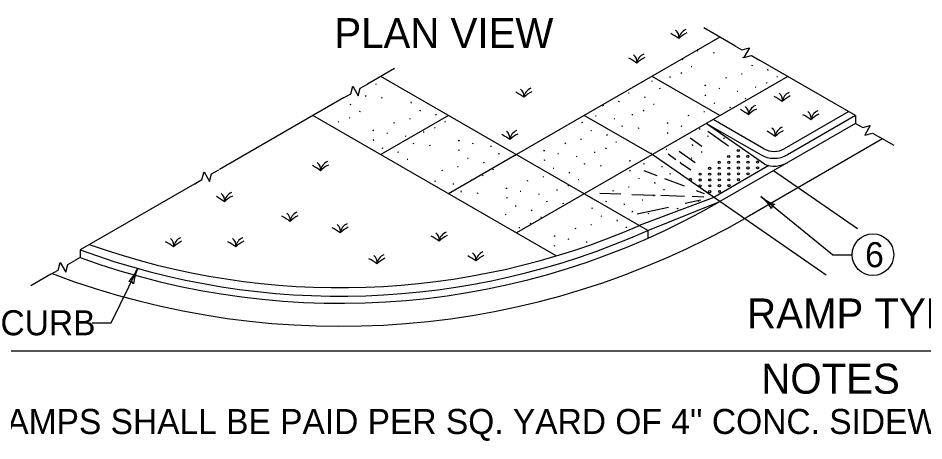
# Model space of a CAD drawing. Extents: x 1000 to 1107, y 1000 to 1121.
# Drawn here: x 1007.41 to 1014.64, y 1007.23 to 1010.61 of the extents above; entities that cross this region are included whole.
import ezdxf

# ---------------------------------------------------------------- set-up
doc = ezdxf.new("R2010")
doc.units = 0
doc.layers.add('Level 1', color=7, linetype='Continuous')
doc.layers.add('Level 2', color=7, linetype='Continuous')

msp = doc.modelspace()

# ---------------------------------------------------------------- linework, layer by layer
at = {"layer": 'Level 1'}
for p, q in [((1013.133, 1010.3899), (1012.8857, 1010.5328)), ((1013.0147, 1010.4583), (1011.3908, 1009.5208)), ((1012.8396, 1010.3446), (1012.8364, 1010.3528)), ((1012.7184, 1010.2749), (1012.7153, 1010.2831)), ((1012.9696, 1010.3289), (1012.9664, 1010.3371)), ((1013.2024, 1010.2919), (1013.1993, 1010.3001)), ((1014.0973, 1009.8333), (1013.3248, 1010.2791)), ((1010.418, 1010.2091), (1010.2023, 1010.0846)), ((1012.7857, 1010.2258), (1012.792, 1010.2246)), ((1013.2678, 1010.2343), (1013.274, 1010.2331)), ((1013.4009, 1010.194), (1013.3978, 1010.2022)), ((1012.439, 1008.9157), (1010.3083, 1010.1458)), ((1013.5559, 1010.1458), (1011.9322, 1009.2083)), ((1013.0147, 1009.8333), (1012.4734, 1010.1458)), ((1012.6138, 1010.1431), (1012.62, 1010.1418)), ((1012.7038, 1010.1773), (1012.7102, 1010.1723)), ((1013.0681, 1010.1287), (1013.0649, 1010.1368)), ((1013.1868, 1010.1669), (1013.193, 1010.1657)), ((1013.4682, 1010.1449), (1013.4745, 1010.1437)), ((1010.2655, 1010.0851), (1010.2718, 1010.0838)), ((1010.3588, 1010.1166), (1010.3589, 1010.1165)), ((1010.3589, 1010.1165), (1010.3591, 1010.1164)), ((1010.3591, 1010.1164), (1010.3618, 1010.1143)), ((1012.4688, 1010.1097), (1012.4751, 1010.1084)), ((1012.8922, 1010.0748), (1012.8984, 1010.0735)), ((1012.8961, 1010.0758), (1012.9024, 1010.0746)), ((1013.2963, 1010.0622), (1013.3025, 1010.0609)), ((1013.3863, 1010.0964), (1013.3926, 1010.0913)), ((1010.1905, 1009.9858), (1010.1874, 1009.9939)), ((1012.2845, 1010.0145), (1012.2908, 1010.0133)), ((1012.5388, 1010.0438), (1012.5357, 1010.052)), ((1012.6688, 1010.0281), (1012.6657, 1010.0363)), ((1012.9017, 1009.9911), (1012.8985, 1009.9993)), ((1013.0051, 1010.051), (1013.0114, 1010.0498)), ((1013.1513, 1010.0288), (1013.1576, 1010.0275)), ((1010.0106, 1009.9737), (1009.0225, 1009.4032)), ((1010.0693, 1009.9161), (1010.0662, 1009.9243)), ((1010.3205, 1009.9701), (1010.3173, 1009.9783)), ((1010.5534, 1009.9331), (1010.5503, 1009.9413)), ((1012.0848, 1009.9088), (1012.0817, 1009.9169)), ((1012.2035, 1009.9471), (1012.2098, 1009.9458)), ((1012.4176, 1009.9741), (1012.4144, 1009.9823)), ((1012.4849, 1009.9251), (1012.4912, 1009.9238)), ((1012.967, 1009.9336), (1012.9733, 1009.9323)), ((1013.2213, 1009.9628), (1013.2182, 1009.971)), ((1010.1367, 1009.8671), (1010.1429, 1009.8658)), ((1010.6187, 1009.8756), (1010.625, 1009.8743)), ((1010.7518, 1009.8352), (1010.7487, 1009.8433)), ((1012.313, 1009.8423), (1012.3193, 1009.8411)), ((1012.4031, 1009.8765), (1012.4093, 1009.8715)), ((1012.8859, 1009.8662), (1012.8923, 1009.8649)), ((1013.1001, 1009.8932), (1013.0969, 1009.9013)), ((1014.0431, 1009.8645), (1013.5269, 1009.5665)), ((1011.7091, 1008.7121), (1009.7671, 1009.8333)), ((1009.9647, 1009.7843), (1009.971, 1009.783)), ((1010.0548, 1009.8185), (1010.0611, 1009.8135)), ((1010.8496, 1009.8333), (1010.3083, 1009.5208)), ((1010.419, 1009.7698), (1010.4159, 1009.778)), ((1010.5377, 1009.8082), (1010.544, 1009.8069)), ((1010.8192, 1009.7861), (1010.8254, 1009.7848)), ((1011.9184, 1009.7713), (1011.9153, 1009.7794)), ((1012.4734, 1009.5208), (1011.9322, 1009.8333)), ((1012.0218, 1009.8312), (1012.0281, 1009.8299)), ((1012.168, 1009.8088), (1012.1743, 1009.8076)), ((1012.5914, 1009.7739), (1012.5977, 1009.7727)), ((1012.5953, 1009.775), (1012.6016, 1009.7738)), ((1012.7673, 1009.8278), (1012.7642, 1009.836)), ((1013.3403, 1009.5203), (1012.9064, 1009.7708)), ((1013.3699, 1009.4438), (1012.9064, 1009.7708)), ((1013.3665, 1009.5677), (1012.9606, 1009.802)), ((1014.0972, 1009.7708), (1013.0147, 1009.1458)), ((1014.0972, 1009.8333), (1013.5544, 1009.5199)), ((1014.0972, 1009.8333), (1014.0972, 1009.7708)), ((1010.2431, 1009.7159), (1010.2494, 1009.7147)), ((1010.2471, 1009.717), (1010.2533, 1009.7158)), ((1010.6472, 1009.7033), (1010.6535, 1009.7021)), ((1010.7373, 1009.7376), (1010.7436, 1009.7326)), ((1011.9837, 1009.7138), (1011.99, 1009.7125)), ((1012.238, 1009.743), (1012.2348, 1009.7512)), ((1012.368, 1009.7273), (1012.3648, 1009.7355)), ((1012.6008, 1009.6903), (1012.5978, 1009.6985)), ((1012.7043, 1009.7503), (1012.7106, 1009.749)), ((1012.8505, 1009.7279), (1012.8568, 1009.7267)), ((1013.0824, 1009.5888), (1012.9174, 1009.7052)), ((1010.2526, 1009.6323), (1010.2495, 1009.6405)), ((1010.3561, 1009.6923), (1010.3623, 1009.691)), ((1010.5023, 1009.6699), (1010.5085, 1009.6687)), ((1010.9256, 1009.635), (1010.9319, 1009.6338)), ((1010.9296, 1009.6361), (1010.9358, 1009.6348)), ((1011.9027, 1009.6463), (1011.909, 1009.6451)), ((1012.1168, 1009.6733), (1012.1137, 1009.6815)), ((1012.1841, 1009.6243), (1012.1904, 1009.623)), ((1012.6662, 1009.6328), (1012.6724, 1009.6315)), ((1012.6662, 1009.6328), (1012.6724, 1009.6315)), ((1012.8708, 1009.5861), (1012.7762, 1009.6528)), ((1012.9205, 1009.6621), (1012.9173, 1009.6703)), ((1013.0505, 1009.6464), (1013.0473, 1009.6546)), ((1014.3137, 1009.6458), (1013.2312, 1009.0208)), ((1014.4044, 1009.5933), (1014.289, 1009.66)), ((1010.3179, 1009.5748), (1010.3242, 1009.5735)), ((1010.5723, 1009.6041), (1010.5691, 1009.6123)), ((1010.7023, 1009.5883), (1010.6991, 1009.5965)), ((1010.9351, 1009.5514), (1010.932, 1009.5596)), ((1011.0386, 1009.6113), (1011.0448, 1009.61)), ((1011.1848, 1009.589), (1011.191, 1009.5878)), ((1011.6081, 1009.5541), (1011.6144, 1009.5528)), ((1011.6121, 1009.5552), (1011.6183, 1009.5539)), ((1011.784, 1009.608), (1011.7808, 1009.6162)), ((1012.1023, 1009.5758), (1012.1086, 1009.5708)), ((1012.5852, 1009.5654), (1012.5914, 1009.5641)), ((1012.7993, 1009.5924), (1012.7962, 1009.6006)), ((1010.4511, 1009.5343), (1010.4479, 1009.5425)), ((1010.5183, 1009.4853), (1010.5247, 1009.4841)), ((1011.3908, 1009.5208), (1010.8496, 1009.2083)), ((1011.0004, 1009.4938), (1011.0067, 1009.4926)), ((1011.2548, 1009.5232), (1011.2516, 1009.5313)), ((1011.3847, 1009.5074), (1011.3816, 1009.5156)), ((1011.6176, 1009.4705), (1011.6144, 1009.4787)), ((1011.7211, 1009.5303), (1011.7273, 1009.5291)), ((1011.8673, 1009.5081), (1011.8735, 1009.5068)), ((1012.0122, 1009.5415), (1012.0184, 1009.5403)), ((1012.4665, 1009.5271), (1012.4633, 1009.5353)), ((1013.0147, 1009.1458), (1012.4734, 1009.5208)), ((1012.6641, 1009.4791), (1012.6015, 1009.5233)), ((1012.8186, 1009.4547), (1012.689, 1009.5462)), ((1012.7848, 1009.4948), (1012.7911, 1009.4898)), ((1012.8666, 1009.5433), (1012.8729, 1009.5421)), ((1010.9194, 1009.4264), (1010.9257, 1009.4252)), ((1011.1335, 1009.4534), (1011.1304, 1009.4616)), ((1011.2008, 1009.4044), (1011.2071, 1009.4032)), ((1011.6829, 1009.4129), (1011.6892, 1009.4117)), ((1011.9373, 1009.4423), (1011.9341, 1009.4504)), ((1012.0672, 1009.4265), (1012.0641, 1009.4347)), ((1012.2906, 1009.4732), (1012.2968, 1009.4719)), ((1012.2945, 1009.4743), (1012.3008, 1009.473)), ((1012.4036, 1009.4494), (1012.4098, 1009.4482)), ((1012.5498, 1009.4272), (1012.556, 1009.4259)), ((1012.6947, 1009.4606), (1012.7009, 1009.4593)), ((1012.7822, 1009.3958), (1012.7005, 1009.4534)), ((1013.4048, 1009.4336), (1012.9655, 1009.1798)), ((1010.6302, 1009.335), (1010.6351, 1009.334)), ((1010.8008, 1009.3882), (1010.7976, 1009.3963)), ((1011.119, 1009.3559), (1011.1253, 1009.3508)), ((1011.6019, 1009.3455), (1011.6082, 1009.3443)), ((1011.816, 1009.3725), (1011.8129, 1009.3807)), ((1012.3001, 1009.3896), (1012.2969, 1009.3978)), ((1012.3654, 1009.332), (1012.3717, 1009.3308)), ((1012.5151, 1009.3503), (1012.4095, 1009.3903)), ((1012.6198, 1009.3613), (1012.6166, 1009.3695)), ((1008.8238, 1009.2886), (1007.909, 1008.7604)), ((1010.7378, 1009.3105), (1010.7441, 1009.3093)), ((1010.8839, 1009.2883), (1010.8903, 1009.2869)), ((1011.0289, 1009.3217), (1011.0352, 1009.3204)), ((1011.4833, 1009.3073), (1011.4801, 1009.3153)), ((1011.8015, 1009.2749), (1011.8078, 1009.2699)), ((1011.8833, 1009.3235), (1011.8896, 1009.3223)), ((1012.2844, 1009.2646), (1012.2907, 1009.2633)), ((1012.4985, 1009.2916), (1012.4954, 1009.2998)), ((1012.7323, 1009.2681), (1012.574, 1009.328)), ((1010.9539, 1009.2223), (1010.9508, 1009.2305)), ((1011.0839, 1009.2067), (1011.0808, 1009.2148)), ((1011.3073, 1009.2533), (1011.3136, 1009.252)), ((1011.3113, 1009.2543), (1011.3175, 1009.2531)), ((1011.9322, 1009.2083), (1011.3908, 1008.8958)), ((1011.4203, 1009.2296), (1011.4266, 1009.2283)), ((1011.5664, 1009.2073), (1011.5728, 1009.206)), ((1011.7114, 1009.2408), (1011.7177, 1009.2395)), ((1012.2234, 1009.2038), (1012.0572, 1009.2092)), ((1012.1658, 1009.2263), (1012.1626, 1009.2344)), ((1012.4988, 1009.1949), (1012.312, 1009.2009)), ((1012.484, 1009.194), (1012.4903, 1009.189)), ((1012.7316, 1009.1873), (1012.5433, 1009.1934)), ((1012.5658, 1009.2426), (1012.5721, 1009.2413)), ((1012.8908, 1009.2081), (1012.8288, 1009.2316)), ((1011.3168, 1009.1697), (1011.3137, 1009.1778)), ((1011.6364, 1009.1414), (1011.6333, 1009.1496)), ((1011.7664, 1009.1258), (1011.7633, 1009.1339)), ((1011.9898, 1009.1723), (1011.9961, 1009.1711)), ((1011.9938, 1009.1734), (1012, 1009.1722)), ((1012.1028, 1009.1487), (1012.1091, 1009.1474)), ((1012.2489, 1009.1263), (1012.2553, 1009.1251)), ((1012.9655, 1009.1798), (1012.3718, 1008.9544)), ((1012.3939, 1009.1598), (1012.4002, 1009.1586)), ((1012.439, 1008.9157), (1013.0147, 1009.1458)), ((1012.8634, 1009.1572), (1012.7382, 1009.1294)), ((1012.8857, 1009.1824), (1012.7943, 1009.1853)), ((1012.8482, 1009.1453), (1012.8451, 1009.1535)), ((1012.9669, 1009.1837), (1012.9703, 1009.183)), ((1012.9669, 1009.1837), (1012.9703, 1009.183)), ((1011.3011, 1009.0448), (1011.3074, 1009.0435)), ((1011.3821, 1009.1122), (1011.3884, 1009.1109)), ((1011.5153, 1009.0718), (1011.5121, 1009.0799)), ((1011.9993, 1009.0888), (1011.9962, 1009.0969)), ((1012.3189, 1009.0605), (1012.3158, 1009.0687)), ((1012.6048, 1009.0998), (1012.3546, 1009.0443)), ((1012.4489, 1009.0448), (1012.4458, 1009.053)), ((1012.6723, 1009.0914), (1012.6786, 1009.0902)), ((1012.6763, 1009.0925), (1012.6825, 1009.0913)), ((1011.5007, 1008.9742), (1011.507, 1008.9692)), ((1011.5826, 1009.0228), (1011.5888, 1009.0214)), ((1012.0646, 1009.0313), (1012.0709, 1009.03)), ((1012.1978, 1008.9908), (1012.1946, 1008.999)), ((1011.4106, 1008.9399), (1011.4169, 1008.9387)), ((1011.8649, 1008.9255), (1011.8618, 1008.9337)), ((1011.9836, 1008.9638), (1011.9899, 1008.9626)), ((1012.2651, 1008.9418), (1012.2713, 1008.9405)), ((1012.439, 1008.9157), (1012.439, 1008.8531)), ((1011.689, 1008.8716), (1011.6953, 1008.8703)), ((1011.693, 1008.8727), (1011.6993, 1008.8714)), ((1011.802, 1008.8479), (1011.8083, 1008.8466)), ((1012.1832, 1008.8933), (1012.1835, 1008.893)), ((1007.909, 1008.7605), (1007.909, 1008.6996)), ((1011.6985, 1008.788), (1011.6953, 1008.7962)), ((1011.9482, 1008.8256), (1011.9544, 1008.8243)), ((1007.909, 1008.6996), (1007.8679, 1008.6758)), ((1013.9145, 1008.7218), (1014.07, 1008.7218)), ((1007.6762, 1008.5649), (1007.5147, 1008.4717)), ((1007, 1007.9546), (1023.2128, 1007.9546))]:
    msp.add_line(p, q, dxfattribs=at)
for points in [[(1013.133, 1010.3899), (1013.1905, 1010.3567), (1013.2511, 1010.3729), (1013.2068, 1010.2961), (1013.2673, 1010.3123), (1013.3248, 1010.2792)], [(1010.0106, 1009.9737), (1010.0681, 1010.0068), (1010.0843, 1010.0675), (1010.1288, 1009.9907), (1010.1449, 1010.0513), (1010.2023, 1010.0846)], [(1014.0972, 1009.7708), (1014.1547, 1009.7375), (1014.2153, 1009.7538), (1014.1709, 1009.6769), (1014.2315, 1009.6932), (1014.289, 1009.66)], [(1008.8238, 1009.2886), (1008.8813, 1009.3218), (1008.8976, 1009.3824), (1008.942, 1009.3056), (1008.9582, 1009.3663), (1009.0156, 1009.3995)], [(1007.6762, 1008.5649), (1007.7337, 1008.5981), (1007.7499, 1008.6588), (1007.7943, 1008.5819), (1007.8105, 1008.6426), (1007.8679, 1008.6758)]]:
    msp.add_lwpolyline(points, dxfattribs=at)
for centre, radius in [((1013.1613, 1009.5533), 0.00845), ((1013.0852, 1009.5062), 0.00845), ((1013.1617, 1009.5068), 0.00845), ((1013.2383, 1009.5075), 0.00845), ((1012.9328, 1009.4118), 0.00845), ((1013.0091, 1009.459), 0.00845), ((1013.0094, 1009.4125), 0.00845), ((1013.0855, 1009.4596), 0.00845), ((1013.086, 1009.4132), 0.00845), ((1013.1621, 1009.4603), 0.00845), ((1013.1624, 1009.4137), 0.00845), ((1013.2386, 1009.4609), 0.00845), ((1013.239, 1009.4143), 0.00845), ((1013.3152, 1009.4615), 0.00845), ((1013.3156, 1009.415), 0.00845), ((1012.8567, 1009.3647), 0.00845), ((1012.9332, 1009.3653), 0.00845), ((1013.0098, 1009.366), 0.00845), ((1013.0863, 1009.3666), 0.00845), ((1013.1629, 1009.3672), 0.00845), ((1013.2394, 1009.3678), 0.00845), ((1012.7796, 1009.323), 0.00845), ((1012.8565, 1009.271), 0.00845), ((1012.8571, 1009.3182), 0.00845), ((1012.9336, 1009.3188), 0.00845), ((1012.934, 1009.2722), 0.00845), ((1013.0101, 1009.3194), 0.00845), ((1013.0106, 1009.2728), 0.00845), ((1013.0867, 1009.32), 0.00845), ((1013.0871, 1009.2735), 0.00845), ((1013.1633, 1009.3207), 0.00845), ((1012.9334, 1009.225), 0.00845), ((1013.011, 1009.2263), 0.00845), ((1014.236, 1008.7218), 0.166)]:
    msp.add_circle(centre, radius, dxfattribs=at)
for centre, radius, start, end in [((1012.6225, 1010.4608), 0.0655, 348.46333, 53.88758), ((1012.7785, 1010.4348), 0.0928, 113.1649, 172.02683), ((1012.871, 1010.2525), 0.2685, 116.66465, 133.36453), ((1012.3626, 1010.0069), 0.5471, 53.67487, 61.60536), ((1012.0274, 1009.811), 0.5471, 53.67487, 61.60536), ((1012.2873, 1010.2649), 0.0655, 348.46333, 53.88758), ((1012.4434, 1010.239), 0.0928, 113.1649, 172.02683), ((1012.5359, 1010.0566), 0.2685, 116.66465, 133.36453), ((1011.1261, 1009.5381), 0.5471, 53.67487, 61.60536), ((1011.386, 1009.992), 0.0655, 348.46333, 53.88758), ((1011.542, 1009.9661), 0.0928, 113.1649, 172.02683), ((1011.6345, 1009.7837), 0.2685, 116.66465, 133.36453), ((1013.1882, 1009.505), 0.5471, 53.67487, 61.60536), ((1013.448, 1009.9589), 0.0655, 348.46333, 53.88758), ((1013.6041, 1009.9329), 0.0928, 113.1649, 172.02683), ((1013.6966, 1009.7505), 0.2685, 116.66465, 133.36453), ((1013.3342, 1009.8271), 0.0928, 113.1649, 172.02683), ((1012.9182, 1009.3992), 0.5471, 53.67487, 61.60536), ((1013.1781, 1009.8531), 0.0655, 348.46333, 53.88758), ((1013.4267, 1009.6448), 0.2685, 116.66465, 133.36453), ((1013.4177, 1009.3587), 0.5471, 53.67487, 61.60536), ((1013.6775, 1009.8126), 0.0655, 348.46333, 53.88758), ((1013.8336, 1009.7866), 0.0928, 113.1649, 172.02683), ((1013.9261, 1009.6043), 0.2685, 116.66465, 133.36453), ((1011.2732, 1009.6539), 0.0655, 348.46333, 53.88758), ((1011.4293, 1009.628), 0.0928, 113.1649, 172.02683), ((1013.132, 1009.2259), 0.5471, 53.67487, 61.60536), ((1013.3919, 1009.6798), 0.0655, 348.46333, 53.88758), ((1013.5479, 1009.6538), 0.0928, 113.1649, 172.02683), ((1013.6405, 1009.4715), 0.2685, 116.66465, 133.36453), ((1011.0133, 1009.2), 0.5471, 53.67487, 61.60536), ((1011.5218, 1009.4456), 0.2685, 116.66465, 133.36453), ((1013.4477, 1009.7083), 0.1624, 240.00525, 299.99134), ((1013.4477, 1009.7083), 0.2165, 240.00141, 299.99642), ((1009.503, 1008.952), 0.5471, 53.67487, 61.60536), ((1009.7629, 1009.4059), 0.0655, 348.46333, 53.88758), ((1009.9189, 1009.38), 0.0928, 113.1649, 172.02683), ((1010.0115, 1009.1976), 0.2685, 116.66465, 133.36453), ((1013.4477, 1009.6458), 0.2165, 248.93764, 299.99642), ((1008.9965, 1009.158), 0.0655, 348.46333, 53.88758), ((1009.1525, 1009.1321), 0.0928, 113.1649, 172.02683), ((1009.245, 1008.9497), 0.2685, 116.66465, 133.36453), ((1009.9836, 1014.3958), 6.0622, 249.98777, 300.00007), ((1008.7366, 1008.7041), 0.5471, 53.67487, 61.60536), ((1009.5194, 1009.0011), 0.0655, 348.46333, 53.88758), ((1009.6754, 1008.9751), 0.0928, 113.1649, 172.02683), ((1009.9836, 1014.6458), 6.4952, 249.28113, 300.00008), ((1009.2595, 1008.5472), 0.5471, 53.67487, 61.60536), ((1009.768, 1008.7928), 0.2685, 116.66465, 133.36453), ((1009.9836, 1014.3958), 6.005, 249.7892, 294.13515), ((1009.9836, 1014.4583), 5.9997, 250.50855, 293.45693), ((1009.6608, 1008.4561), 0.5471, 53.67487, 61.60536), ((1009.9207, 1008.91), 0.0655, 348.46333, 53.88758), ((1010.0768, 1008.8841), 0.0928, 113.1649, 172.02683), ((1010.1693, 1008.7017), 0.2685, 116.66465, 133.36453), ((1010.8658, 1008.8165), 0.0928, 113.1649, 172.02683), ((1008.5907, 1008.7974), 0.0655, 348.46333, 53.88758), ((1008.7468, 1008.7714), 0.0928, 113.1649, 172.02683), ((1008.8393, 1008.589), 0.2685, 116.66465, 133.36453), ((1009.0866, 1008.7974), 0.0655, 348.46333, 53.88758), ((1009.2427, 1008.7714), 0.0928, 113.1649, 172.02683), ((1009.3352, 1008.589), 0.2685, 116.66465, 133.36453), ((1010.4498, 1008.3885), 0.5471, 53.67487, 61.60536), ((1010.7097, 1008.8424), 0.0655, 348.46333, 53.88758), ((1010.9583, 1008.6341), 0.2685, 116.66465, 133.36453), ((1008.3308, 1008.3435), 0.5471, 53.67487, 61.60536), ((1008.8267, 1008.3435), 0.5471, 53.67487, 61.60536), ((1009.9538, 1008.2082), 0.5471, 53.67487, 61.60536), ((1010.2137, 1008.6621), 0.0655, 348.46333, 53.88758), ((1010.3698, 1008.6361), 0.0928, 113.1649, 172.02683), ((1010.4623, 1008.4538), 0.2685, 116.66465, 133.36453), ((1010.7428, 1008.2307), 0.5471, 53.67487, 61.60536), ((1011.0027, 1008.6846), 0.0655, 348.46333, 53.88758), ((1011.1588, 1008.6586), 0.0928, 113.1649, 172.02683), ((1011.2513, 1008.4763), 0.2685, 116.66465, 133.36453), ((1008.0171, 1008.7805), 0.3909, 315.76971, 334.41644), ((1008.7223, 1008.4429), 0.3909, 154.42255, 173.09134), ((1008.7223, 1008.4429), 0.3909, 154.41033, 154.42255), ((1008.3055, 1008.4777), 0.0313, 23.19715, 105.31384)]:
    msp.add_arc(centre, radius, start, end, dxfattribs=at)
at = {"layer": 'Level 2'}
for p, q in [((1014.1141, 1008.9272), (1013.4423, 1009.3927)), ((1013.8624, 1008.5584), (1013.0147, 1009.1458)), ((1013.9145, 1008.7218), (1013.3424, 1009.1853))]:
    msp.add_line(p, q, dxfattribs=at)
msp.add_lwpolyline([(1008.0063, 1008.1788), (1008.1563, 1008.1788), (1008.3682, 1008.6121)], dxfattribs=at)
for centre, radius, start, end in [((1013.5885, 1009.4891), 0.3909, 230.96963, 230.98186), ((1013.5885, 1009.4891), 0.3909, 230.98186, 249.65064), ((1013.0963, 1008.8816), 0.3909, 32.32901, 50.97574), ((1013.4579, 1009.0917), 0.0313, 99.75645, 181.87315)]:
    msp.add_arc(centre, radius, start, end, dxfattribs=at)

# ---------------------------------------------------------------- texts
at = {"layer": 'Level 1'}
for s, height, p in [('PLAN VIEW', 0.24, (1009.9377, 1010.3713)), ('6', 0.2, (1014.1738, 1008.6218)), ('RAMP TYPE 2', 0.24, (1013.232, 1008.1323)), ('CURB', 0.2, (1007.2734, 1008.078)), ('NOTES', 0.24, (1013.345, 1007.6114)), ("RAMPS SHALL BE PAID PER SQ. YARD OF 4'' CONC. SIDEWALK AND THE UNIT PRICE SHALL INCLUDE", 0.2, (1007.127, 1007.2894))]:
    msp.add_text(s, height=height, dxfattribs=at).set_placement(p)

doc.saveas('drawing.dxf')
